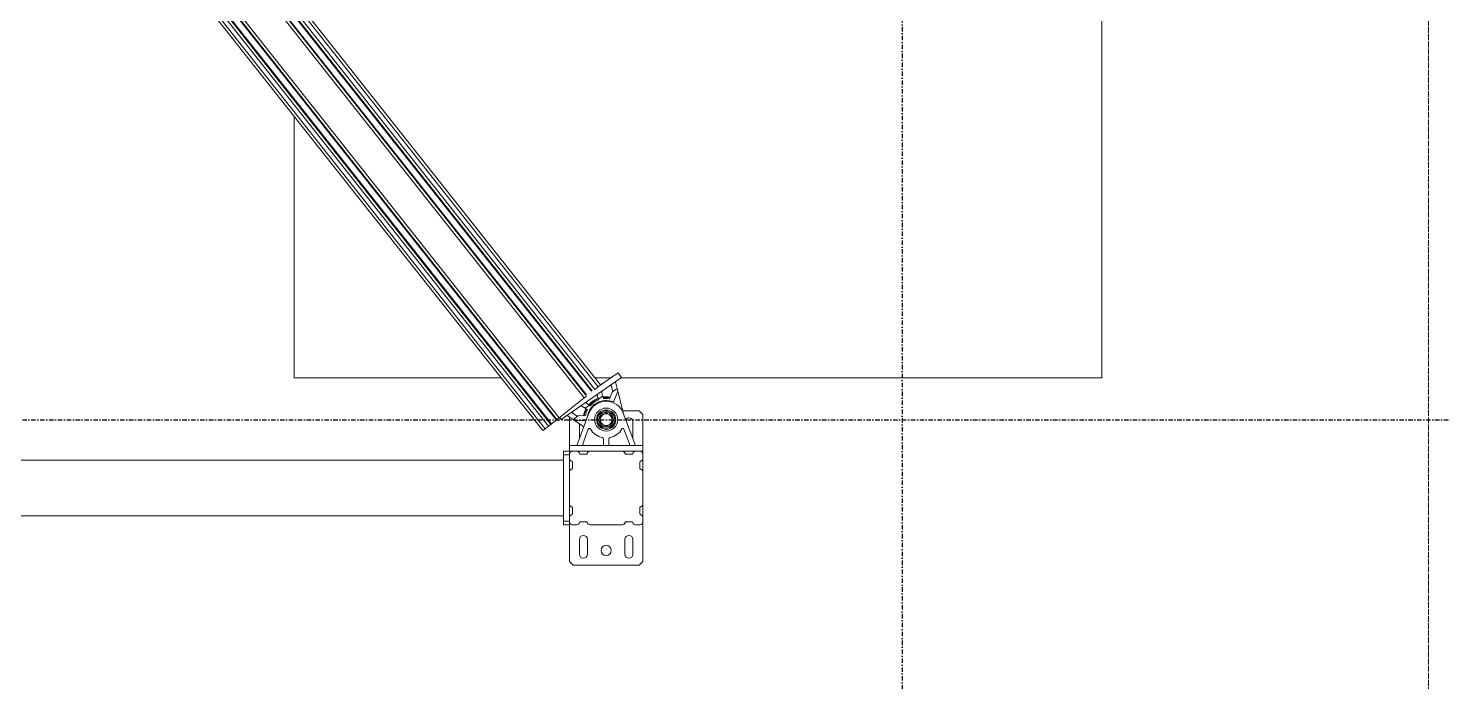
# Model space of a CAD drawing. Header units: millimetres. Extents: x 2179 to 48742, y 3478 to 161002.
# Drawn here: x 24879 to 26806, y 137539 to 138428 of the extents above; entities that cross this region are included whole.
import ezdxf

# ---------------------------------------------------------------- set-up
doc = ezdxf.new("R2010")
doc.units = ezdxf.units.MM
doc.linetypes.add('1_Čerchovaná 6_0mm', pattern=[12, 6, -3, 0, -3])
doc.linetypes.add('IMPORT-DASHED _2_', pattern=[9.652, 8.128, -1.524])
doc.layers.add('0-1', color=7, linetype='Continuous', lineweight=9)
for name, color, linetype, lineweight, true_color in [('2966-1_navrh dispozice stroju-HK_02_dwg-1', 7, 'Continuous', 9, 0x919191), ('man_ plochy-1', 7, 'IMPORT-DASHED _2_', 9, 0x919191), ('S-GRID-1', 9, '1_Čerchovaná 6_0mm', 25, 0x808080)]:
    doc.layers.add(name, color=color, linetype=linetype, lineweight=lineweight, true_color=true_color)

# ---------------------------------------------------------------- blocks, each defined once
blk = doc.blocks.new('2966-1_navrh dispozice stroju-HK_02_dwg_SE844-903204-1NP _ stroje')
at = {"layer": '0-1'}
for p, q in [((203.5, 1539.3), (203.5, -120.2)), ((279.5, -120.2), (279.5, 1539.3))]:
    blk.add_line(p, q, dxfattribs=at)
blk = doc.blocks.new('2966-1_navrh dispozice stroju-HK_02_dwg_SE1157-904147-1NP _ stroje')
at = {"layer": '0-1'}
for p, q in [((91.5, 2272.3), (91.5, 1617.6)), ((91.5, 1603.7), (91.5, 1581.8)), ((91.5, 1454.2), (91.5, 1172.3))]:
    blk.add_line(p, q, dxfattribs=at)
blk = doc.blocks.new('2966-1_navrh dispozice stroju-HK_02_dwg_SE1158-904148-1NP _ stroje')
at = {"layer": '0-1'}
for p, q in [((-958.5, 1172.3), (-1908.5, 1172.3)), ((-425.1, 1172.3), (-858.5, 1172.3)), ((91.5, 1172.3), (-264.2, 1172.3))]:
    blk.add_line(p, q, dxfattribs=at)
blk = doc.blocks.new('2966-1_navrh dispozice stroju-HK_02_dwg_SE1156-904149-1NP _ stroje')
at = {"layer": '0-1', "flags": 128}
blk.add_lwpolyline([(-1908.5, 1172.3), (-1908.5, 2272.3), (91.5, 2272.3)], dxfattribs=at)
for name in ['2966-1_navrh dispozice stroju-HK_02_dwg_SE1157-904147-1NP _ stroje', '2966-1_navrh dispozice stroju-HK_02_dwg_SE1158-904148-1NP _ stroje']:
    blk.add_blockref(name, (0, 0))
blk = doc.blocks.new('2966-1_navrh dispozice stroju-HK_02_dwg_SE901-904198-1NP _ stroje')
at = {"layer": '0-1'}
for p, q in [((109.2, 1578.3), (-1752.9, 102.3)), ((109.8, 1577.5), (-1751.3, 102.3)), ((114.7, 1570.5), (-1737.5, 102.3)), ((115.3, 1569.7), (-1735.9, 102.3))]:
    blk.add_line(p, q, dxfattribs=at)
at = {"layer": '0-1', "flags": 128}
for points in [[(-1768.6, 102.3), (103.8, 1586.5), (101.3, 1589.6), (-1775, 102.3)], [(-1759.2, 102.3), (107.4, 1581.9), (103.8, 1586.5)], [(-1729.6, 102.3), (118.9, 1567.5), (116.4, 1570.6)], [(-1659.4, 102.3), (145.9, 1533.3), (118.9, 1567.5)], [(-1653.1, 102.3), (148.4, 1530.2), (145.9, 1533.3)], [(-1651.5, 102.3), (149, 1529.5), (148.4, 1530.2)], [(-1637.7, 102.3), (154.3, 1522.7), (149, 1529.5)], [(-1636.1, 102.3), (154.9, 1522), (154.3, 1522.7)], [(-1629.8, 102.3), (157.4, 1518.9), (154.9, 1522)], [(-1620.5, 102.3), (161, 1514.4), (157.4, 1518.9)], [(-1614, 102.3), (163.5, 1511.2), (161, 1514.4)]]:
    blk.add_lwpolyline(points, dxfattribs=at)
blk = doc.blocks.new('2966-1_navrh dispozice stroju-HK_02_dwg_SE899-904200-1NP _ stroje')
at = {"layer": '0-1'}
for p, q in [((191.5, 1643.3), (191.5, 1647.3)), ((191.5, 1619.1), (191.5, 1637.5)), ((191.5, 1557.1), (191.5, 1575.5)), ((191.5, 1547.3), (191.5, 1551.3))]:
    blk.add_line(p, q, dxfattribs=at)
blk = doc.blocks.new('2966-1_navrh dispozice stroju-HK_02_dwg_SE898-904201-1NP _ stroje')
at = {"layer": '0-1'}
for p, q in [((139.6, 1620.6), (183.5, 1637.3)), ((161.4, 1621.5), (181.5, 1629.1)), ((182, 1600.9), (174.5, 1600.9)), ((174.5, 1593.6), (182, 1593.6)), ((183.5, 1557.3), (139.6, 1573.9)), ((181.5, 1565.4), (161.4, 1573))]:
    blk.add_line(p, q, dxfattribs=at)
at = {"layer": '0-1', "flags": 128}
blk.add_lwpolyline([(191.5, 1547.3), (183.5, 1547.3), (183.5, 1647.3), (191.5, 1647.3)], dxfattribs=at)
at = {"layer": '0-1'}
for radius in [15.7, 13.2, 13.1, 11.6]:
    blk.add_circle((148.5, 1597.3), radius, dxfattribs=at)
for centre, radius, start, end in [((148.5, 1597.3), 25, 110.7564, 249.2436), ((161.9, 1620.1), 1.5, 110.7564, 239.598), ((148.5, 1597.3), 25, 11.1621, 59.598), ((182, 1627.7), 1.5, 0, 110.7564), ((174.5, 1602.4), 1.5, 191.1621, 270), ((182, 1602.4), 1.5, 270, 0), ((148.5, 1597.3), 25, 300.402, 348.8379), ((174.5, 1592.1), 1.5, 90, 168.8379), ((182, 1592.1), 1.5, 360, 90), ((161.9, 1574.4), 1.5, 120.402, 249.2436), ((182, 1566.8), 1.5, 249.2436, 360)]:
    blk.add_arc(centre, radius, start, end, dxfattribs=at)
blk.add_blockref('2966-1_navrh dispozice stroju-HK_02_dwg_SE899-904200-1NP _ stroje', (0, 0))
blk = doc.blocks.new('2966-1_navrh dispozice stroju-HK_02_dwg_SE897-904202-1NP _ stroje')
at = {"layer": '0-1'}
for p, q in [((103.1, 1604.6), (108.9, 1606.1)), ((106.2, 1612.3), (111, 1605.5)), ((116.4, 1592.5), (120.5, 1586.7)), ((129, 1574.5), (133.1, 1568.7)), ((150.3, 1556), (149.7, 1570.1)), ((143.2, 1557), (139.9, 1552.1)), ((143.4, 1559.1), (148.2, 1552.4))]:
    blk.add_line(p, q, dxfattribs=at)
at = {"layer": '0-1', "flags": 128}
for points in [[(141, 1621.1), (109.4, 1613.1), (106.2, 1612.3), (96.9, 1609.9)], [(101.7, 1589.2), (84.6, 1613.5), (91.1, 1618.1), (148.5, 1536.2), (145.4, 1534)], [(109.8, 1606), (111, 1605.5), (120, 1601.8)], [(110.3, 1613.1), (124.4, 1607.2), (125.4, 1606.8)], [(119.9, 1593.5), (116.4, 1592.5), (111.2, 1591.2)], [(116.4, 1585.6), (120.5, 1586.7), (121.5, 1587)], [(129.6, 1575.4), (129, 1574.5), (126.6, 1571.1)], [(130, 1564.3), (133.1, 1568.7), (135.2, 1571.7)], [(142.8, 1544.4), (148.2, 1552.4), (150, 1555.1), (158.1, 1566.9)], [(143, 1568.9), (143.4, 1559.1), (143.5, 1557.9)]]:
    blk.add_lwpolyline(points, dxfattribs=at)
at = {"layer": '0-1'}
for centre, radius, start, end in [((103.5, 1603.1), 1.5, 104.2436, 215), ((109.3, 1604.6), 1.5, 67.5, 104.2436), ((109.8, 1611.7), 1.5, 67.5, 104.2436), ((148.5, 1597.3), 31.2, 169.9363, 188.0648), ((148.5, 1597.3), 30.3, 170.2864, 187.8718), ((148.5, 1597.3), 28.8, 170.9533, 187.5047), ((148.5, 1597.3), 26, 157.5, 265.481), ((110.9, 1592.6), 1.5, 215, 285), ((116.8, 1584.2), 1.5, 105, 215), ((148.5, 1597.3), 31.2, 200.4287, 229.5713), ((148.5, 1597.3), 30.3, 200.5795, 229.4205), ((148.5, 1597.3), 28.8, 200.8663, 229.1337), ((125.3, 1571.9), 1.5, 215, 325), ((131.3, 1563.5), 1.5, 145, 215), ((148.5, 1597.3), 31.2, 241.9352, 260.0637), ((148.5, 1597.3), 30.3, 242.1282, 259.7136), ((148.5, 1597.3), 28.8, 242.4953, 259.0467), ((138.6, 1552.9), 1.5, 215, 325.7564), ((142, 1557.9), 1.5, 325.7564, 2.5), ((148.8, 1555.9), 1.5, 325.7564, 2.5)]:
    blk.add_arc(centre, radius, start, end, dxfattribs=at)
blk = doc.blocks.new('2966-1_navrh dispozice stroju-HK_02_dwg_SE896-904203-1NP _ stroje')
at = {"layer": '0-1', "flags": 128}
blk.add_lwpolyline([(155.4, 1601.3), (153.1, 1605.3), (148.5, 1605.3), (143.9, 1605.3), (141.6, 1601.3), (139.3, 1597.3), (141.6, 1593.3), (143.9, 1589.3), (148.5, 1589.3), (153.1, 1589.3), (155.4, 1593.3), (157.7, 1597.3)], close=True, dxfattribs=at)
at = {"layer": '0-1'}
blk.add_circle((148.5, 1597.3), 10, dxfattribs=at)
for start, end in [(150, 210), (90, 150), (30, 90), (330, 30), (210, 270), (270, 330)]:
    blk.add_arc((148.5, 1597.3), 8, start, end, dxfattribs=at)
blk = doc.blocks.new('2966-1_navrh dispozice stroju-HK_02_dwg_SE845-904244-1NP _ stroje')
at = {"layer": '0-1', "flags": 128}
for points in [[(195.5, 1547.3), (191.5, 1547.3), (191.5, 1539.3), (196.5, 1539.3)], [(286.5, 1539.3), (196.5, 1539.3), (196.5, 1547.3), (286.5, 1547.3), (286.5, 1539.3), (291.5, 1539.3), (291.5, 1547.3), (287.5, 1547.3)]]:
    blk.add_lwpolyline(points, dxfattribs=at)
blk = doc.blocks.new('2966-1_navrh dispozice stroju-HK_02_dwg_SE842-904246-1NP _ stroje')
at = {"layer": '0-1'}
for p, q in [((191.5, 1637.5), (191.5, 1643.3)), ((195.5, 1647.3), (201.3, 1647.3)), ((206.2, 1643.3), (214.8, 1643.3)), ((219.7, 1647.3), (263.3, 1647.3)), ((268.2, 1643.3), (276.8, 1643.3)), ((281.7, 1647.3), (287.5, 1647.3)), ((291.5, 1643.3), (291.5, 1637.5)), ((191.5, 1575.5), (191.5, 1619)), ((195.5, 1623.9), (195.5, 1632.6)), ((287.5, 1632.6), (287.5, 1623.9)), ((291.5, 1619), (291.5, 1575.5)), ((195.5, 1561.9), (195.5, 1570.6)), ((287.5, 1570.6), (287.5, 1561.9)), ((191.5, 1551.3), (191.5, 1557)), ((201.3, 1547.3), (195.5, 1547.3)), ((214.8, 1551.3), (206.2, 1551.3)), ((263.3, 1547.3), (219.7, 1547.3)), ((276.8, 1551.3), (268.2, 1551.3)), ((287.5, 1547.3), (281.7, 1547.3)), ((291.5, 1557), (291.5, 1551.3))]:
    blk.add_line(p, q, dxfattribs=at)
for centre, radius, start, end in [((195.5, 1643.3), 4, 90, 180), ((195.5, 1637.5), 4, 180, 258.463), ((201.3, 1643.3), 4, 11.537, 90), ((206.2, 1644.3), 1, 191.537, 270), ((214.8, 1644.3), 1, 270, 348.463), ((219.7, 1643.3), 4, 90, 168.463), ((263.3, 1643.3), 4, 11.537, 90), ((268.2, 1644.3), 1, 191.537, 270), ((276.8, 1644.3), 1, 270, 348.463), ((281.7, 1643.3), 4, 90, 168.463), ((287.5, 1643.3), 4, 0, 90), ((287.5, 1637.5), 4, 281.537, 360), ((195.5, 1619), 4, 101.537, 180), ((194.5, 1632.6), 1, 0, 78.463), ((194.5, 1623.9), 1, 281.5369, 360), ((288.5, 1632.6), 1, 101.537, 180), ((288.5, 1623.9), 1, 180, 258.4631), ((287.5, 1619), 4, 0, 78.463), ((195.5, 1575.5), 4, 180, 258.463), ((195.5, 1557), 4, 101.537, 180), ((194.5, 1570.6), 1, 0, 78.463), ((194.5, 1561.9), 1, 281.537, 360), ((288.5, 1570.6), 1, 101.537, 180), ((288.5, 1561.9), 1, 180, 258.463), ((287.5, 1575.5), 4, 281.537, 0), ((287.5, 1557), 4, 0, 78.463), ((195.5, 1551.3), 4, 180, 270), ((201.3, 1551.3), 4, 270, 348.463), ((206.2, 1550.3), 1, 90, 168.463), ((214.8, 1550.3), 1, 11.537, 90), ((219.7, 1551.3), 4, 191.537, 270), ((263.3, 1551.3), 4, 270, 348.463), ((268.2, 1550.3), 1, 90, 168.463), ((276.8, 1550.3), 1, 11.537, 90), ((281.7, 1551.3), 4, 191.537, 270), ((287.5, 1551.3), 4, 270, 0)]:
    blk.add_arc(centre, radius, start, end, dxfattribs=at)
blk = doc.blocks.new('2966-1_navrh dispozice stroju-HK_02_dwg_SE841-904247-1NP _ stroje')
at = {"layer": '0-1'}
for centre, radius, start, end in [((195.5, 1637.5), 4, 180, 258.463), ((263.3, 1643.3), 4, 11.537, 90), ((276.8, 1644.3), 1, 270, 348.463), ((195.5, 1619.1), 4, 101.537, 180), ((194.5, 1632.6), 1, 0, 78.463), ((194.5, 1624), 1, 281.537, 0), ((288.5, 1632.6), 1, 101.537, 180), ((288.5, 1624), 1, 180, 258.463), ((287.5, 1619.1), 4, 0, 78.463), ((195.5, 1575.5), 4, 180, 258.463), ((195.5, 1557.1), 4, 101.537, 180), ((194.5, 1562), 1, 281.537, 0), ((288.5, 1570.6), 1, 101.537, 180), ((288.5, 1562), 1, 180, 258.463), ((287.5, 1575.5), 4, 281.537, 360), ((287.5, 1557.1), 4, 360, 78.463), ((219.7, 1551.3), 4, 191.537, 270), ((281.7, 1551.3), 4, 191.537, 270)]:
    blk.add_arc(centre, radius, start, end, dxfattribs=at)
blk = doc.blocks.new('2966-1_navrh dispozice stroju-HK_02_dwg_SE839-904248-1NP _ stroje')
at = {"layer": '0-1'}
for p, q in [((183.5, 1647.3), (141.5, 1647.3)), ((195.5, 1647.3), (191.5, 1647.3)), ((219.7, 1647.3), (201.3, 1647.3)), ((281.7, 1647.3), (263.3, 1647.3)), ((341.5, 1647.3), (287.5, 1647.3))]:
    blk.add_line(p, q, dxfattribs=at)
blk = doc.blocks.new('2966-1_navrh dispozice stroju-HK_02_dwg_SE840-904249-1NP _ stroje')
at = {"layer": '0-1'}
for p, q in [((144.7, 1547.3), (183.5, 1547.3)), ((291.5, 1547.3), (341.5, 1547.3))]:
    blk.add_line(p, q, dxfattribs=at)
blk = doc.blocks.new('2966-1_navrh dispozice stroju-HK_02_dwg_SE838-904250-1NP _ stroje')
at = {"layer": '0-1'}
for p, q in [((151.5, 1633.8), (171.5, 1633.8)), ((311.5, 1633.8), (331.5, 1633.8)), ((331.5, 1622.8), (311.5, 1622.8)), ((171.5, 1560.8), (153.9, 1560.8)), ((311.5, 1571.8), (331.5, 1571.8)), ((331.5, 1560.8), (311.5, 1560.8))]:
    blk.add_line(p, q, dxfattribs=at)
at = {"layer": '0-1', "flags": 128}
for points in [[(141.5, 1647.3), (136.5, 1642.3), (136.5, 1620)], [(341.5, 1547.3), (346.5, 1552.3), (346.5, 1642.3), (341.5, 1647.3)]]:
    blk.add_lwpolyline(points, dxfattribs=at)
at = {"layer": '0-1'}
blk.add_circle((326.5, 1597.3), 7, dxfattribs=at)
for centre, start, end in [((151.5, 1628.3), 90, 232.8821), ((171.5, 1628.3), 69.9508, 90), ((311.5, 1628.3), 90, 270), ((331.5, 1628.3), 270, 90), ((171.5, 1566.3), 270, 290.0492), ((311.5, 1566.3), 90, 270), ((331.5, 1566.3), 270, 90)]:
    blk.add_arc(centre, 5.5, start, end, dxfattribs=at)
for name in ['2966-1_navrh dispozice stroju-HK_02_dwg_SE839-904248-1NP _ stroje', '2966-1_navrh dispozice stroju-HK_02_dwg_SE840-904249-1NP _ stroje']:
    blk.add_blockref(name, (0, 0))
blk = doc.blocks.new('2966-1_navrh dispozice stroju-HK_02_dwg-876232-1NP _ stroje')
at = {"layer": 'man_ plochy-1', "flags": 128}
blk.add_lwpolyline([(-70570.5, 54573.5), (-51050.6, 42840), (-54408.2, 37254.3), (-73928.1, 48987.8)], close=True, dxfattribs=at)
at = {"rotation": 328.989640494807}
for name in ['2966-1_navrh dispozice stroju-HK_02_dwg_SE1156-904149-1NP _ stroje', '2966-1_navrh dispozice stroju-HK_02_dwg_SE901-904198-1NP _ stroje', '2966-1_navrh dispozice stroju-HK_02_dwg_SE897-904202-1NP _ stroje', '2966-1_navrh dispozice stroju-HK_02_dwg_SE898-904201-1NP _ stroje', '2966-1_navrh dispozice stroju-HK_02_dwg_SE838-904250-1NP _ stroje', '2966-1_navrh dispozice stroju-HK_02_dwg_SE896-904203-1NP _ stroje', '2966-1_navrh dispozice stroju-HK_02_dwg_SE842-904246-1NP _ stroje', '2966-1_navrh dispozice stroju-HK_02_dwg_SE841-904247-1NP _ stroje', '2966-1_navrh dispozice stroju-HK_02_dwg_SE845-904244-1NP _ stroje', '2966-1_navrh dispozice stroju-HK_02_dwg_SE844-903204-1NP _ stroje']:
    blk.add_blockref(name, (-62300.5, 46431.8), dxfattribs=at)

msp = doc.modelspace()

# ---------------------------------------------------------------- linework, layer by layer
at = {"layer": 'S-GRID-1'}
for p, q in [((26069.8, 158068.3), (26069.8, 120650.8)), ((15251.9, 137895.4), (41989.2, 137895.4))]:
    msp.add_line(p, q, dxfattribs=at)

# ---------------------------------------------------------------- block references
at = {"layer": '2966-1_navrh dispozice stroju-HK_02_dwg-1', "rotation": 301.0103595051887}
msp.add_blockref('2966-1_navrh dispozice stroju-HK_02_dwg-876232-1NP _ stroje', (16370.5, 60726.8), dxfattribs=at)

doc.saveas('drawing.dxf')
